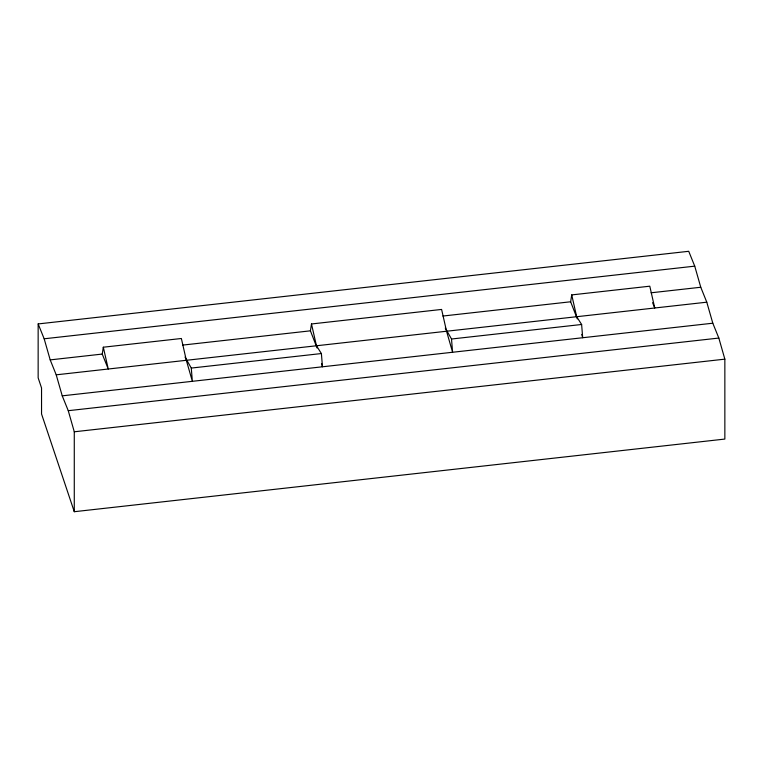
<?xml version="1.0" encoding="UTF-8"?>
<svg xmlns="http://www.w3.org/2000/svg" width="763" height="763" viewBox="0 0 763 763"><rect width="100%" height="100%" fill="white"/><g stroke="black" fill="none" stroke-linecap="round" stroke-linejoin="round"><path stroke-width="1.14" d="M103.31 347.213L108.26 369.015L102.242 354.07L103.31 347.213L181.375 338.495L186.325 360.298L192.352 381.309L191.284 368.071L185.037 357.094M317.074 347.976L310.417 330.827L311.485 323.97L441.605 309.435L446.555 331.237L452.583 352.258L451.515 339.01L445.268 328.042M577.305 318.924L570.648 301.776L571.716 294.909L649.79 286.192L654.74 307.994L652.584 302.663M38.15 323.932L688.722 251.294L694.74 266.153L700.768 287.25L706.786 302.186L712.804 323.207L718.832 338.057L724.85 359.154L724.85 439.068L74.278 511.706L41.545 413.966L41.545 387.966L38.15 377.838L38.15 323.932L44.168 338.791L50.196 359.888L56.214 374.824L62.232 395.844L68.26 410.694L74.278 431.791L74.278 511.706M44.168 338.791L694.74 266.153M50.196 359.888L102.242 354.07M182.672 345.095L310.417 330.827M442.902 316.035L570.648 301.776M651.087 292.792L700.768 287.25M56.214 374.824L706.786 302.186M191.284 368.071L321.395 353.546L322.463 366.784L321.519 363.465M451.515 339.01L581.625 324.485L582.694 337.732L581.74 334.413M62.232 395.844L712.804 323.207M68.26 410.694L718.832 338.057M74.278 431.791L724.85 359.154M581.625 324.485L576.675 316.712L571.716 294.909M321.395 353.546L316.445 345.763L311.485 323.97"/></g></svg>
